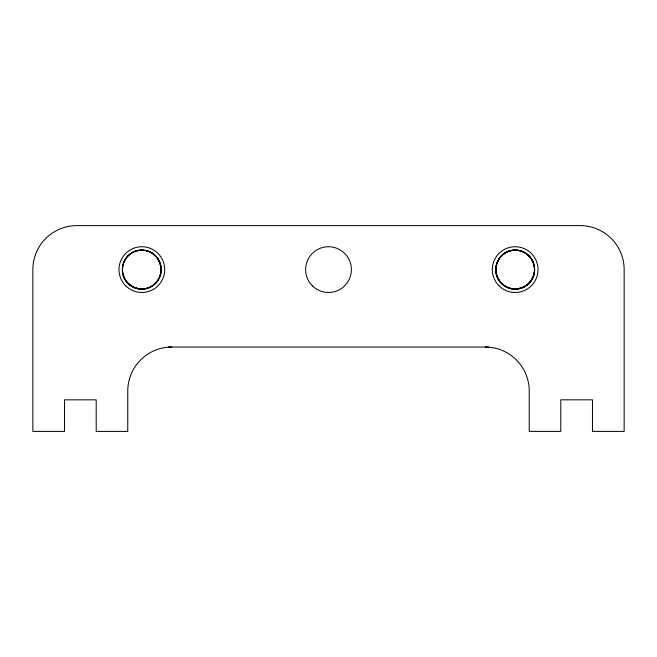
<?xml version="1.0" encoding="UTF-8"?>
<svg xmlns="http://www.w3.org/2000/svg" width="657" height="657" viewBox="0 0 657 657"><rect width="100%" height="100%" fill="white"/><g stroke="black" fill="none" stroke-linecap="round" stroke-linejoin="round"><path stroke-width="0.99" d="M510.144 250.908C496.216 254.193 491.05 273.476 501.472 283.29C511.286 293.712 530.569 288.546 533.854 274.618M168.34 347.036L488.529 347.036M146.733 250.908C160.669 254.193 165.835 273.476 155.413 283.29C145.599 293.712 126.316 288.546 123.023 274.618M520.254 288.489A19.554 19.357 90 0 1 495.936 268.237A19.554 19.357 90 0 1 522.816 251.606A19.554 19.357 90 0 1 529.632 282.691M528.934 283.43A19.554 19.357 90 0 1 525.781 286.009M524.927 286.534A19.554 19.357 90 0 1 521.223 288.201M496.413 264.541A19.554 19.357 -90 0 1 528.565 255.54A19.554 19.357 -90 0 1 520.771 288.3A19.554 19.357 -90 0 1 496.183 265.535M158.575 279.381A19.554 19.357 90 0 1 125.216 279.668A19.554 19.357 90 0 1 141.14 250.062A19.554 19.357 90 0 1 159.06 278.486M171.756 347.036A43.994 43.994 0 0 0 127.762 391.03L127.762 431.394L96.201 431.394L96.201 399.834L64.526 399.834L64.526 431.394L32.85 431.394L32.85 269.6A43.994 43.994 0 0 1 76.844 225.606L580.156 225.606A43.994 43.994 0 0 1 624.15 269.6L624.15 431.394L592.474 431.394L592.474 399.826L560.799 399.826L560.799 431.394L529.238 431.394L529.238 391.03A43.994 43.994 0 0 0 485.236 347.036M505.479 286.37A19.357 19.357 0 0 0 534.519 269.6A19.357 19.357 0 0 0 505.479 252.838A19.357 19.357 0 0 0 505.479 286.37M132.131 286.37A19.357 19.357 0 0 0 161.17 269.6A19.357 19.357 0 0 0 132.131 252.838A19.357 19.357 0 0 0 132.131 286.37M505.57 286.37A19.357 19.357 0 0 0 534.601 269.6A19.357 19.357 0 0 0 505.57 252.838A19.357 19.357 0 0 0 505.57 286.37M155.372 283.43A19.554 19.357 -90 0 0 146.692 250.719A19.554 19.357 -90 0 0 122.982 274.667A19.554 19.357 -90 0 0 155.372 283.43M125.668 285.779A22.88 22.88 0 0 0 163.946 275.521A22.88 22.88 0 0 0 135.925 247.508A22.88 22.88 0 0 0 125.668 285.779M312.321 285.779A22.88 22.88 0 0 0 350.6 275.521A22.88 22.88 0 0 0 322.579 247.508A22.88 22.88 0 0 0 312.321 285.779M498.983 285.779A22.88 22.88 0 0 0 537.254 275.521A22.88 22.88 0 0 0 509.241 247.508A22.88 22.88 0 0 0 498.983 285.779"/></g></svg>
